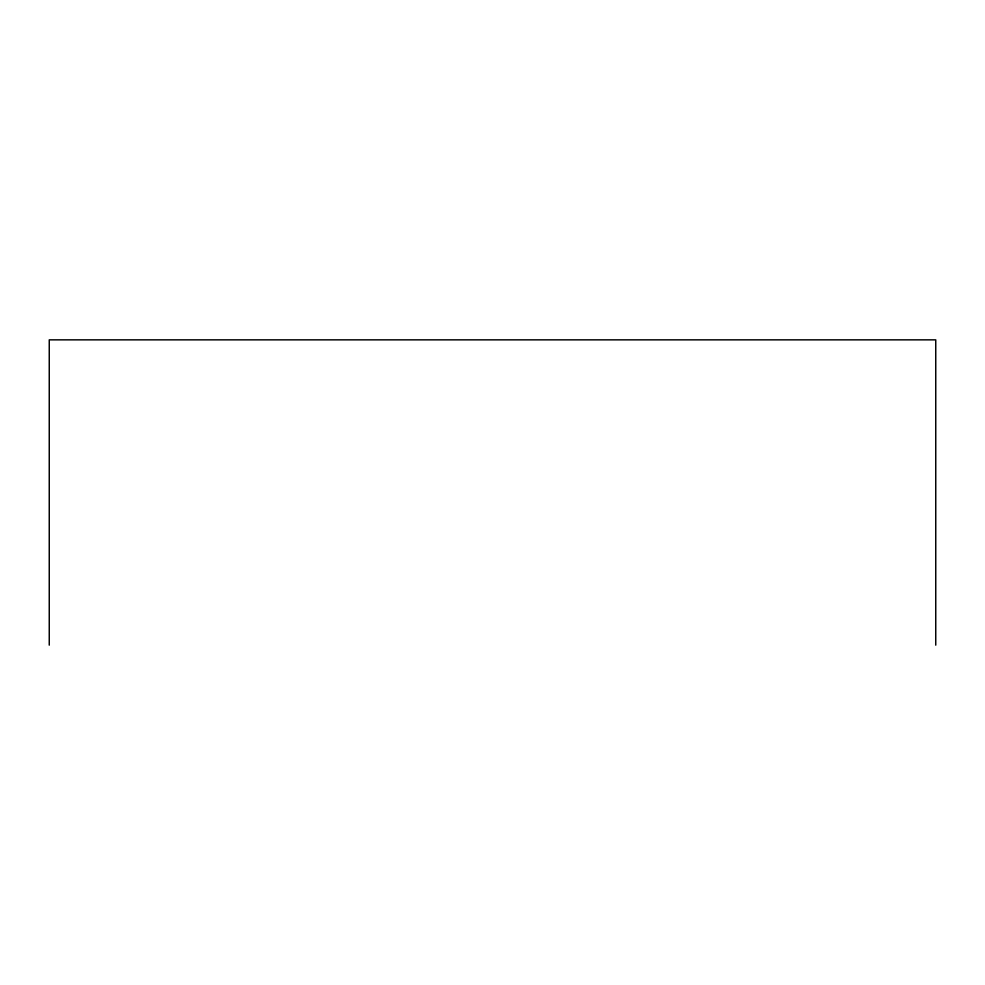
<?xml version="1.0" encoding="UTF-8"?>
<svg xmlns="http://www.w3.org/2000/svg" width="985" height="985" viewBox="0 0 985 985"><rect width="100%" height="100%" fill="white"/><g stroke="black" fill="none" stroke-linecap="round" stroke-linejoin="round"><path stroke-width="1.48" d="M935.75 645.15L935.75 339.85L49.25 339.85L49.25 645.15"/></g></svg>
